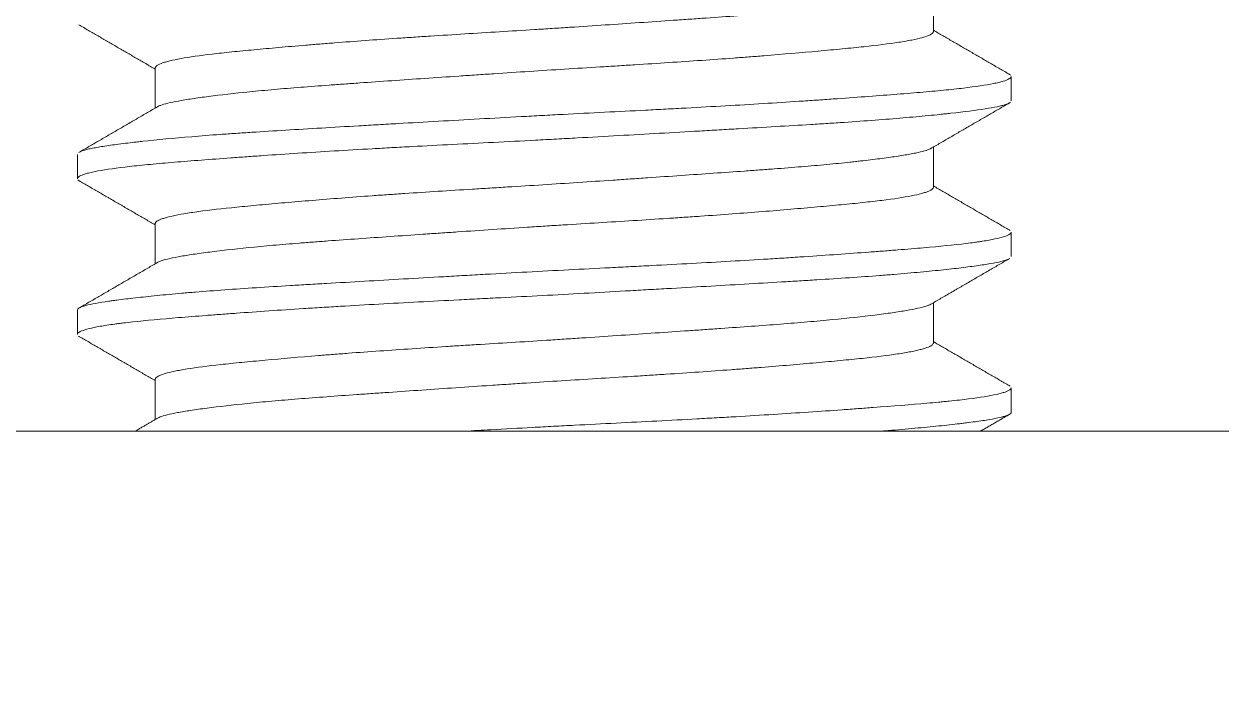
# Model space of a CAD drawing. Header units: millimetres. Extents: x 5401 to 6241, y 1473 to 2067.
# Drawn here: x 5544.1 to 5551.8, y 1693.49 to 1697.85 of the extents above; entities that cross this region are included whole.
import ezdxf

# ---------------------------------------------------------------- set-up
doc = ezdxf.new("R2010")
doc.units = ezdxf.units.MM
doc.layers.add('DIM', color=3, linetype='Continuous')
doc.styles.get("Standard").update_dxf_attribs({"font": 'arial.ttf'})
doc.dimstyles.new('사본 ISO-25', dxfattribs={"dimtxt": 7, "dimasz": 7, "dimexe": 2.1, "dimexo": 2.1, "dimgap": 2, "dimtad": 1, "dimtih": 1, "dimtoh": 1, "dimdec": 1, "dimdsep": 46, "dimtxsty": 'Standard', "dimcen": 0, "dimclrd": 3, "dimclre": 3, "dimclrt": 4, "dimazin": 2, "dimtp": 0.1, "dimtm": 0.1, "dimtfac": 0.714286, "dimtdec": 1, "dimtmove": 0, "dimatfit": 3, "dimfxl": 1, "dimarcsym": 0})

msp = doc.modelspace()

# ---------------------------------------------------------------- linework, layer by layer
at = {"color": 7, "linetype": 'Continuous', "lineweight": 18}
for p, q in [((5549.9475, 1697.8033), (5549.9475, 1698.0614)), ((5544.9475, 1697.5703), (5544.9475, 1697.3119)), ((5550.4475, 1697.3594), (5550.4475, 1697.5144)), ((5544.4475, 1697.014), (5544.4475, 1696.8592)), ((5549.9475, 1696.8029), (5549.9475, 1697.0615)), ((5544.9475, 1696.5706), (5544.9475, 1696.312)), ((5550.4475, 1696.3585), (5550.4475, 1696.5145)), ((5544.4475, 1696.015), (5544.4499, 1696.0214)), ((5544.4475, 1696.0147), (5544.4475, 1695.8593)), ((5549.9475, 1695.8036), (5549.9475, 1696.0616)), ((5544.9475, 1695.5699), (5544.9475, 1695.3118)), ((5550.4475, 1695.3594), (5550.4475, 1695.5141)), ((5538.2475, 1695.2367), (5563.9475, 1695.2367))]:
    msp.add_line(p, q, dxfattribs=at)
for points, knots in [([(5549.9334, 1698.0533), (5549.9301, 1698.0514), (5549.9239, 1698.0483), (5549.9162, 1698.0453), (5549.9099, 1698.043), (5549.9065, 1698.0418), (5549.8958, 1698.0383), (5549.8878, 1698.036), (5549.8438, 1698.0244), (5549.7956, 1698.0151), (5549.7042, 1698.0007), (5549.6706, 1697.9959), (5549.6244, 1697.9897), (5549.6149, 1697.9884), (5549.5957, 1697.9859), (5549.5663, 1697.9822), (5549.5354, 1697.9784), (5549.4291, 1697.9659), (5549.3335, 1697.956), (5549.2008, 1697.9439), (5549.16, 1697.9403), (5549.1177, 1697.9367), (5549.0891, 1697.9343), (5549.0747, 1697.9332), (5549.0019, 1697.9273), (5548.9418, 1697.9226), (5548.7563, 1697.9088), (5548.6256, 1697.8996), (5548.4534, 1697.8876), (5548.4185, 1697.8852), (5548.3654, 1697.8815), (5548.3476, 1697.8803), (5548.312, 1697.8778), (5548.2941, 1697.8766), (5548.2046, 1697.8705), (5548.1323, 1697.8655), (5547.9132, 1697.8506), (5547.7643, 1697.8405), (5547.5747, 1697.8281), (5547.5365, 1697.8256), (5547.4604, 1697.8207), (5547.4224, 1697.8182), (5547.3089, 1697.8111), (5547.2337, 1697.8064), (5547.0093, 1697.7926), (5546.8615, 1697.7835), (5546.679, 1697.7717), (5546.6429, 1697.7694), (5546.5714, 1697.7646), (5546.5361, 1697.7623), (5546.4312, 1697.7551), (5546.2945, 1697.7455), (5546.164, 1697.7356), (5546.0684, 1697.7281), (5546.0369, 1697.7256), (5545.9748, 1697.7206), (5545.944, 1697.7181), (5545.8539, 1697.7105), (5545.7964, 1697.7056), (5545.6862, 1697.6958), (5545.6335, 1697.691), (5545.5331, 1697.6817), (5545.4854, 1697.677), (5545.4176, 1697.6701), (5545.3956, 1697.6677), (5545.3529, 1697.663), (5545.3324, 1697.6607), (5545.2337, 1697.649), (5545.1673, 1697.6397), (5545.0863, 1697.6251), (5545.0624, 1697.6202), (5545.0314, 1697.6127), (5545.0218, 1697.6102), (5545.0045, 1697.6051), (5544.9967, 1697.6026), (5544.9621, 1697.5901), (5544.948, 1697.58), (5544.9475, 1697.5701), (5544.9475, 1697.5698), (5544.9475, 1697.5695)], [0, 0, 0, 0, 0.012189, 0.019658, 0.019658, 0.027127, 0.027127, 0.042065, 0.042065, 0.101816, 0.101816, 0.131692, 0.131692, 0.139161, 0.139161, 0.14663, 0.161568, 0.161568, 0.221319, 0.221319, 0.236257, 0.243726, 0.243726, 0.251195, 0.251195, 0.281071, 0.281071, 0.340822, 0.340822, 0.35576, 0.35576, 0.363229, 0.363229, 0.370698, 0.370698, 0.400574, 0.400574, 0.460325, 0.460325, 0.475263, 0.475263, 0.490201, 0.490201, 0.520077, 0.520077, 0.579828, 0.579828, 0.594766, 0.594766, 0.609704, 0.609704, 0.63958, 0.669455, 0.669455, 0.684393, 0.684393, 0.699331, 0.699331, 0.729207, 0.729207, 0.759083, 0.759083, 0.788958, 0.788958, 0.803896, 0.803896, 0.818834, 0.818834, 0.878585, 0.878585, 0.908461, 0.908461, 0.923399, 0.923399, 0.938337, 0.938337, 0.998088, 0.998088, 1, 1, 1, 1]), ([(5544.9643, 1697.3217), (5544.9691, 1697.3243), (5544.9749, 1697.3268), (5545.0066, 1697.3385), (5545.0449, 1697.3477), (5545.1096, 1697.3596), (5545.1235, 1697.362), (5545.1528, 1697.3668), (5545.1683, 1697.3692), (5545.2168, 1697.3766), (5545.2521, 1697.3815), (5545.3667, 1697.3963), (5545.4547, 1697.4064), (5545.5795, 1697.4189), (5545.6052, 1697.4214), (5545.6577, 1697.4263), (5545.6845, 1697.4288), (5545.7664, 1697.436), (5545.88, 1697.4453), (5546.0022, 1697.4546), (5546.097, 1697.4615), (5546.1291, 1697.4639), (5546.1945, 1697.4686), (5546.2278, 1697.4709), (5546.3963, 1697.4828), (5546.5357, 1697.4924), (5546.7515, 1697.5072), (5546.8246, 1697.5122), (5546.9358, 1697.5197), (5546.9732, 1697.5223), (5547.0297, 1697.5261), (5547.0486, 1697.5274), (5547.0864, 1697.5299), (5547.1053, 1697.5312), (5547.1998, 1697.5375), (5547.2754, 1697.5425), (5547.4266, 1697.5523), (5547.5022, 1697.5571), (5547.6533, 1697.5666), (5547.7477, 1697.5724), (5547.8421, 1697.5782), (5547.8799, 1697.5805), (5547.8987, 1697.5817), (5547.9551, 1697.5852), (5547.9923, 1697.5875), (5548.1772, 1697.5991), (5548.3204, 1697.6085), (5548.5283, 1697.6229), (5548.5964, 1697.6278), (5548.6968, 1697.6353), (5548.7298, 1697.6378), (5548.7946, 1697.6428), (5548.8265, 1697.6453), (5548.983, 1697.6579), (5549.0995, 1697.6679), (5549.2344, 1697.68), (5549.2608, 1697.6824), (5549.3125, 1697.6872), (5549.3379, 1697.6896), (5549.4116, 1697.6967), (5549.4577, 1697.7013), (5549.5872, 1697.7152), (5549.6619, 1697.7245), (5549.7405, 1697.7365), (5549.7555, 1697.739), (5549.7839, 1697.7439), (5549.7972, 1697.7463), (5549.8346, 1697.7537), (5549.8561, 1697.7587), (5549.9106, 1697.7737), (5549.9336, 1697.7838), (5549.9452, 1697.7963), (5549.9466, 1697.7988), (5549.9473, 1697.8018), (5549.9474, 1697.8023), (5549.9474, 1697.8029)], [0, 0, 0, 0, 0.01641, 0.01641, 0.076738, 0.076738, 0.09182, 0.09182, 0.106902, 0.106902, 0.137066, 0.137066, 0.197394, 0.197394, 0.212476, 0.212476, 0.227558, 0.227558, 0.257723, 0.287887, 0.287887, 0.302969, 0.302969, 0.318051, 0.318051, 0.378379, 0.378379, 0.408543, 0.408543, 0.423625, 0.423625, 0.431166, 0.431166, 0.438707, 0.438707, 0.468871, 0.468871, 0.499036, 0.499036, 0.5292, 0.536741, 0.536741, 0.544282, 0.544282, 0.559364, 0.559364, 0.619692, 0.619692, 0.649856, 0.649856, 0.664938, 0.664938, 0.68002, 0.68002, 0.740349, 0.740349, 0.755431, 0.755431, 0.770513, 0.770513, 0.800677, 0.800677, 0.861005, 0.861005, 0.876087, 0.876087, 0.891169, 0.891169, 0.921333, 0.921333, 0.981662, 0.981662, 0.996744, 0.996744, 1, 1, 1, 1]), ([(5544.4636, 1697.0311), (5544.4712, 1697.0348), (5544.4815, 1697.0385), (5544.5025, 1697.0445), (5544.5115, 1697.0468), (5544.5313, 1697.0513), (5544.5422, 1697.0536), (5544.5776, 1697.0604), (5544.6324, 1697.0695), (5544.7021, 1697.0789), (5544.76, 1697.0861), (5544.7904, 1697.0898), (5544.8229, 1697.0935), (5544.8451, 1697.0959), (5544.8564, 1697.0972), (5544.96, 1697.1083), (5545.0647, 1697.1183), (5545.2401, 1697.133), (5545.3016, 1697.1378), (5545.3986, 1697.1449), (5545.4317, 1697.1472), (5545.4826, 1697.1507), (5545.4997, 1697.1519), (5545.5342, 1697.1542), (5545.5516, 1697.1553), (5545.7095, 1697.1656), (5545.8581, 1697.1746), (5546.0934, 1697.1884), (5546.1739, 1697.193), (5546.2772, 1697.199), (5546.2979, 1697.2002), (5546.3398, 1697.2026), (5546.3608, 1697.2038), (5546.4241, 1697.2074), (5546.4665, 1697.2099), (5546.6795, 1697.2221), (5546.8532, 1697.232), (5547.1187, 1697.247), (5547.208, 1697.252), (5547.3206, 1697.2581), (5547.3433, 1697.2594), (5547.3884, 1697.2618), (5547.456, 1697.2654), (5547.5233, 1697.269), (5547.7469, 1697.2806), (5547.9238, 1697.2895), (5548.1422, 1697.3007), (5548.2075, 1697.3041), (5548.2726, 1697.3076), (5548.3159, 1697.3099), (5548.3375, 1697.311), (5548.4451, 1697.3168), (5548.5293, 1697.3215), (5548.7764, 1697.3356), (5548.934, 1697.3453), (5549.1218, 1697.3577), (5549.1589, 1697.3602), (5549.2139, 1697.364), (5549.2322, 1697.3652), (5549.2683, 1697.3677), (5549.3576, 1697.374), (5549.4423, 1697.3801), (5549.637, 1697.3946), (5549.7554, 1697.4036), (5549.8888, 1697.415), (5549.9148, 1697.4173), (5549.9651, 1697.4219), (5549.9893, 1697.4242), (5550.0591, 1697.431), (5550.102, 1697.4356), (5550.2198, 1697.4496), (5550.2839, 1697.4592), (5550.3455, 1697.4716), (5550.3569, 1697.4741), (5550.3776, 1697.4791), (5550.3869, 1697.4816), (5550.4119, 1697.4891), (5550.4372, 1697.4991), (5550.4466, 1697.5089), (5550.4474, 1697.5138), (5550.4474, 1697.514), (5550.4474, 1697.5142)], [0, 0, 0, 0, 0.024102, 0.024102, 0.038871, 0.038871, 0.053639, 0.053639, 0.083176, 0.112713, 0.112713, 0.127482, 0.134866, 0.134866, 0.14225, 0.14225, 0.201324, 0.201324, 0.230861, 0.230861, 0.245629, 0.245629, 0.253013, 0.253013, 0.260398, 0.260398, 0.319471, 0.319471, 0.349008, 0.349008, 0.356392, 0.356392, 0.363777, 0.363777, 0.378545, 0.378545, 0.437619, 0.437619, 0.467156, 0.467156, 0.47454, 0.47454, 0.481924, 0.496693, 0.496693, 0.555767, 0.555767, 0.570535, 0.577919, 0.577919, 0.585303, 0.585303, 0.61484, 0.61484, 0.673914, 0.673914, 0.688683, 0.688683, 0.696067, 0.696067, 0.703451, 0.732988, 0.732988, 0.792062, 0.792062, 0.80683, 0.80683, 0.821599, 0.821599, 0.851136, 0.851136, 0.910209, 0.910209, 0.924978, 0.924978, 0.939746, 0.939746, 0.969283, 0.99882, 0.99882, 1, 1, 1, 1]), ([(5550.4355, 1697.3446), (5550.4295, 1697.3412), (5550.4213, 1697.3378), (5550.4037, 1697.3321), (5550.3957, 1697.3299), (5550.3822, 1697.3265), (5550.3774, 1697.3253), (5550.3674, 1697.323), (5550.3411, 1697.3174), (5550.3089, 1697.3117), (5550.2206, 1697.2978), (5550.1471, 1697.2883), (5550.0474, 1697.2773), (5550.0361, 1697.276), (5550.0129, 1697.2736), (5550.0012, 1697.2723), (5549.9652, 1697.2686), (5549.9405, 1697.2661), (5549.864, 1697.2586), (5549.7559, 1697.2487), (5549.6359, 1697.239), (5549.5098, 1697.2295), (5549.4437, 1697.2248), (5549.3572, 1697.2191), (5549.3397, 1697.2179), (5549.3045, 1697.2156), (5549.2513, 1697.2122), (5549.1969, 1697.2088), (5549.0867, 1697.202), (5548.9358, 1697.193), (5548.777, 1697.1837), (5548.6549, 1697.1767), (5548.5932, 1697.1731), (5548.5303, 1697.1695), (5548.4881, 1697.1671), (5548.4668, 1697.1658), (5548.2753, 1697.1548), (5548.1022, 1697.1449), (5547.8382, 1697.13), (5547.7495, 1697.125), (5547.6154, 1697.1176), (5547.5705, 1697.1151), (5547.5029, 1697.1115), (5547.4802, 1697.1103), (5547.4351, 1697.1079), (5547.4126, 1697.1067), (5547.2101, 1697.096), (5547.0327, 1697.0871), (5546.7703, 1697.0737), (5546.6835, 1697.0692), (5546.5757, 1697.0634), (5546.5542, 1697.0623), (5546.5113, 1697.06), (5546.4898, 1697.0588), (5546.4258, 1697.0553), (5546.3836, 1697.053), (5546.175, 1697.0412), (5546.0158, 1697.0316), (5545.7883, 1697.0168), (5545.7143, 1697.0119), (5545.6064, 1697.0044), (5545.5708, 1697.0018), (5545.5014, 1696.9969), (5545.4675, 1696.9944), (5545.3679, 1696.9871), (5545.3045, 1696.9823), (5545.1835, 1696.9731), (5545.126, 1696.9685), (5545.0168, 1696.9594), (5544.9651, 1696.9549), (5544.8681, 1696.9457), (5544.8233, 1696.9411), (5544.7002, 1696.9272), (5544.6328, 1696.9178), (5544.5669, 1696.9055), (5544.5547, 1696.903), (5544.5321, 1696.898), (5544.5217, 1696.8955), (5544.4938, 1696.888), (5544.4647, 1696.878), (5544.4514, 1696.8681), (5544.4478, 1696.8616), (5544.4474, 1696.8598), (5544.4475, 1696.8581)], [0, 0, 0, 0, 0.022045, 0.022045, 0.036703, 0.036703, 0.044031, 0.044031, 0.05136, 0.080675, 0.080675, 0.139306, 0.139306, 0.146635, 0.146635, 0.153963, 0.153963, 0.168621, 0.168621, 0.197936, 0.227251, 0.227251, 0.256567, 0.256567, 0.263896, 0.263896, 0.271224, 0.285882, 0.285882, 0.315197, 0.344512, 0.344512, 0.35917, 0.366499, 0.366499, 0.373828, 0.373828, 0.432458, 0.432458, 0.461773, 0.461773, 0.476431, 0.476431, 0.48376, 0.48376, 0.491088, 0.491088, 0.549719, 0.549719, 0.579034, 0.579034, 0.586363, 0.586363, 0.593692, 0.593692, 0.608349, 0.608349, 0.66698, 0.66698, 0.696295, 0.696295, 0.710953, 0.710953, 0.72561, 0.72561, 0.754925, 0.754925, 0.784241, 0.784241, 0.813556, 0.813556, 0.842871, 0.842871, 0.901502, 0.901502, 0.916159, 0.916159, 0.930817, 0.930817, 0.960132, 0.989447, 0.989447, 1, 1, 1, 1]), ([(5549.9344, 1697.0538), (5549.9326, 1697.0528), (5549.9307, 1697.0518), (5549.9102, 1697.0415), (5549.8784, 1697.0324), (5549.8214, 1697.0207), (5549.8091, 1697.0183), (5549.7831, 1697.0135), (5549.7693, 1697.0112), (5549.7256, 1697.004), (5549.6613, 1696.9943), (5549.585, 1696.9845), (5549.5233, 1696.977), (5549.4913, 1696.9732), (5549.4576, 1696.9695), (5549.4347, 1696.9669), (5549.423, 1696.9657), (5549.3641, 1696.9594), (5549.3145, 1696.9544), (5549.2107, 1696.9447), (5549.1565, 1696.9399), (5549.0435, 1696.9306), (5548.9847, 1696.9259), (5548.893, 1696.919), (5548.8619, 1696.9167), (5548.8143, 1696.9132), (5548.7982, 1696.912), (5548.766, 1696.9096), (5548.7498, 1696.9085), (5548.6032, 1696.8979), (5548.4674, 1696.8885), (5548.2558, 1696.874), (5548.166, 1696.8678), (5548.074, 1696.8616), (5548.037, 1696.859), (5548.0184, 1696.8578), (5547.9627, 1696.854), (5547.9255, 1696.8515), (5547.7392, 1696.8389), (5547.5892, 1696.8289), (5547.3628, 1696.8144), (5547.2871, 1696.8097), (5547.1732, 1696.8027), (5547.1353, 1696.8004), (5547.0601, 1696.7957), (5547.0228, 1696.7934), (5546.8371, 1696.7819), (5546.6923, 1696.7728), (5546.5158, 1696.7609), (5546.4807, 1696.7585), (5546.411, 1696.7537), (5546.3764, 1696.7512), (5546.2739, 1696.7439), (5546.2077, 1696.7389), (5546.0147, 1696.7241), (5545.8938, 1696.7141), (5545.7525, 1696.7017), (5545.7247, 1696.6992), (5545.6702, 1696.6943), (5545.6437, 1696.6919), (5545.5661, 1696.6848), (5545.5172, 1696.6801), (5545.3788, 1696.6663), (5545.2975, 1696.6571), (5545.21, 1696.6453), (5545.1932, 1696.6429), (5545.1614, 1696.6381), (5545.1463, 1696.6356), (5545.1035, 1696.6284), (5545.053, 1696.6186), (5545.0156, 1696.6087), (5544.9925, 1696.6012), (5544.9856, 1696.5987), (5544.9735, 1696.5936), (5544.9683, 1696.5911), (5544.9552, 1696.5835), (5544.95, 1696.5785), (5544.9476, 1696.5721), (5544.9474, 1696.5706), (5544.9475, 1696.5691)], [0, 0, 0, 0, 0.006679, 0.006679, 0.066317, 0.066317, 0.081226, 0.081226, 0.096136, 0.096136, 0.125954, 0.155773, 0.155773, 0.170682, 0.178137, 0.178137, 0.185592, 0.185592, 0.21541, 0.21541, 0.245229, 0.245229, 0.275048, 0.275048, 0.289957, 0.289957, 0.297412, 0.297412, 0.304866, 0.304866, 0.364504, 0.364504, 0.394323, 0.401777, 0.401777, 0.409232, 0.409232, 0.424141, 0.424141, 0.483779, 0.483779, 0.513597, 0.513597, 0.528507, 0.528507, 0.543416, 0.543416, 0.603053, 0.603053, 0.617963, 0.617963, 0.632872, 0.632872, 0.662691, 0.662691, 0.722328, 0.722328, 0.737238, 0.737238, 0.752147, 0.752147, 0.781966, 0.781966, 0.841603, 0.841603, 0.856512, 0.856512, 0.871422, 0.871422, 0.90124, 0.931059, 0.931059, 0.945968, 0.945968, 0.960878, 0.960878, 0.990696, 0.990696, 1, 1, 1, 1]), ([(5544.9587, 1696.3185), (5544.9711, 1696.3265), (5544.9936, 1696.3344), (5545.0458, 1696.3472), (5545.0683, 1696.3519), (5545.1194, 1696.3614), (5545.1768, 1696.3709), (5545.2467, 1696.3807), (5545.3038, 1696.3882), (5545.3237, 1696.3907), (5545.365, 1696.3957), (5545.3865, 1696.3982), (5545.4969, 1696.4109), (5545.5954, 1696.4209), (5545.758, 1696.4352), (5545.8147, 1696.4399), (5545.9035, 1696.447), (5545.9338, 1696.4493), (5545.9955, 1696.454), (5546.0267, 1696.4564), (5546.1849, 1696.468), (5546.3178, 1696.4773), (5546.5263, 1696.4918), (5546.5974, 1696.4966), (5546.6883, 1696.5029), (5546.7066, 1696.5041), (5546.7432, 1696.5066), (5546.7983, 1696.5104), (5546.8536, 1696.5142), (5547.0385, 1696.5267), (5547.1882, 1696.5368), (5547.3778, 1696.5492), (5547.4348, 1696.5529), (5547.4921, 1696.5565), (5547.5303, 1696.5589), (5547.5495, 1696.5601), (5547.645, 1696.5661), (5547.7207, 1696.5707), (5547.9457, 1696.5846), (5548.093, 1696.5937), (5548.2735, 1696.6055), (5548.3094, 1696.6079), (5548.3809, 1696.6127), (5548.4163, 1696.6151), (5548.521, 1696.6224), (5548.589, 1696.6273), (5548.7876, 1696.6421), (5548.913, 1696.6521), (5549.0607, 1696.6647), (5549.0898, 1696.6672), (5549.1466, 1696.6722), (5549.1744, 1696.6746), (5549.2556, 1696.6819), (5549.307, 1696.6866), (5549.4047, 1696.696), (5549.4509, 1696.7006), (5549.5379, 1696.7099), (5549.5788, 1696.7146), (5549.6931, 1696.7288), (5549.756, 1696.7383), (5549.8311, 1696.753), (5549.853, 1696.758), (5549.8809, 1696.7655), (5549.8893, 1696.768), (5549.9046, 1696.7731), (5549.9114, 1696.7756), (5549.9372, 1696.7867), (5549.9472, 1696.7951), (5549.9475, 1696.8032)], [0, 0, 0, 0, 0.051723, 0.051723, 0.081656, 0.081656, 0.111589, 0.141522, 0.141522, 0.156488, 0.156488, 0.171455, 0.171455, 0.231321, 0.231321, 0.261254, 0.261254, 0.27622, 0.27622, 0.291186, 0.291186, 0.351052, 0.351052, 0.380985, 0.380985, 0.388468, 0.388468, 0.395952, 0.410918, 0.410918, 0.470784, 0.470784, 0.48575, 0.493234, 0.493234, 0.500717, 0.500717, 0.53065, 0.53065, 0.590516, 0.590516, 0.605482, 0.605482, 0.620449, 0.620449, 0.650382, 0.650382, 0.710247, 0.710247, 0.725214, 0.725214, 0.74018, 0.74018, 0.770113, 0.770113, 0.800046, 0.800046, 0.829979, 0.829979, 0.889845, 0.889845, 0.919778, 0.919778, 0.934744, 0.934744, 0.949711, 0.949711, 1, 1, 1, 1]), ([(5544.456, 1696.0267), (5544.4579, 1696.028), (5544.4601, 1696.0293), (5544.4716, 1696.0351), (5544.4845, 1696.0396), (5544.535, 1696.0531), (5544.5841, 1696.0621), (5544.6573, 1696.0727), (5544.6657, 1696.0739), (5544.6829, 1696.0763), (5544.7094, 1696.0798), (5544.7379, 1696.0834), (5544.7973, 1696.0907), (5544.8835, 1696.1004), (5544.9831, 1696.1103), (5545.063, 1696.1177), (5545.1042, 1696.1215), (5545.1474, 1696.1252), (5545.1766, 1696.1277), (5545.1914, 1696.1289), (5545.2665, 1696.1351), (5545.3292, 1696.1399), (5545.4595, 1696.1492), (5545.595, 1696.1583), (5545.7404, 1696.1674), (5545.8532, 1696.1742), (5545.8915, 1696.1765), (5545.9692, 1696.1811), (5546.0088, 1696.1834), (5546.2081, 1696.195), (5546.3729, 1696.2045), (5546.6281, 1696.2191), (5546.7145, 1696.2241), (5546.8461, 1696.2316), (5546.8903, 1696.2341), (5546.9794, 1696.2392), (5547.0239, 1696.2417), (5547.1576, 1696.2492), (5547.2467, 1696.2541), (5547.425, 1696.2638), (5547.5141, 1696.2685), (5547.6925, 1696.2778), (5547.7817, 1696.2823), (5547.9156, 1696.2891), (5547.9603, 1696.2914), (5548.0488, 1696.2959), (5548.0928, 1696.2982), (5548.3109, 1696.3095), (5548.4801, 1696.3186), (5548.7261, 1696.3328), (5548.8068, 1696.3376), (5548.9258, 1696.345), (5548.9649, 1696.3475), (5549.0417, 1696.3524), (5549.0795, 1696.3549), (5549.2653, 1696.3673), (5549.404, 1696.3772), (5549.565, 1696.3893), (5549.5966, 1696.3916), (5549.6585, 1696.3964), (5549.6888, 1696.3987), (5549.7772, 1696.4056), (5549.8327, 1696.4102), (5549.989, 1696.4238), (5550.0797, 1696.4328), (5550.1761, 1696.4445), (5550.1945, 1696.4469), (5550.2208, 1696.4505), (5550.2294, 1696.4517), (5550.2459, 1696.4541), (5550.2861, 1696.4601), (5550.3201, 1696.4663), (5550.39, 1696.481), (5550.4212, 1696.4911), (5550.4385, 1696.5023), (5550.4401, 1696.5035), (5550.443, 1696.506), (5550.4441, 1696.5072), (5550.4465, 1696.5104), (5550.4473, 1696.5123), (5550.4474, 1696.5142)], [0, 0, 0, 0, 0.008193, 0.008193, 0.037453, 0.037453, 0.095973, 0.095973, 0.103289, 0.103289, 0.110604, 0.125234, 0.125234, 0.154494, 0.183754, 0.183754, 0.198384, 0.2057, 0.2057, 0.213015, 0.213015, 0.242275, 0.242275, 0.271535, 0.300796, 0.300796, 0.315426, 0.315426, 0.330056, 0.330056, 0.388576, 0.388576, 0.417837, 0.417837, 0.432467, 0.432467, 0.447097, 0.447097, 0.476357, 0.476357, 0.505618, 0.505618, 0.534878, 0.534878, 0.549508, 0.549508, 0.564138, 0.564138, 0.622659, 0.622659, 0.651919, 0.651919, 0.666549, 0.666549, 0.681179, 0.681179, 0.7397, 0.7397, 0.75433, 0.75433, 0.76896, 0.76896, 0.798221, 0.798221, 0.856741, 0.856741, 0.871371, 0.871371, 0.878686, 0.878686, 0.886002, 0.915262, 0.915262, 0.973782, 0.973782, 0.981098, 0.981098, 0.988413, 0.988413, 1, 1, 1, 1]), ([(5550.4309, 1696.3422), (5550.427, 1696.3403), (5550.4224, 1696.3384), (5550.3918, 1696.3276), (5550.351, 1696.3187), (5550.2799, 1696.3071), (5550.2646, 1696.3047), (5550.2324, 1696.3), (5550.2153, 1696.2977), (5550.1616, 1696.2905), (5550.083, 1696.2809), (5549.9443, 1696.2662), (5549.838, 1696.2562), (5549.7528, 1696.2487), (5549.7237, 1696.2463), (5549.6641, 1696.2413), (5549.6337, 1696.2389), (5549.5404, 1696.2317), (5549.4756, 1696.2271), (5549.3406, 1696.2179), (5549.2705, 1696.2134), (5549.1614, 1696.2066), (5549.1244, 1696.2043), (5549.049, 1696.1998), (5549.0105, 1696.1974), (5548.8164, 1696.1859), (5548.655, 1696.1767), (5548.4041, 1696.1622), (5548.319, 1696.1574), (5548.1891, 1696.1499), (5548.1455, 1696.1474), (5548.0794, 1696.1436), (5548.0572, 1696.1424), (5548.013, 1696.1399), (5547.9909, 1696.1386), (5547.7918, 1696.1273), (5547.6141, 1696.1174), (5547.3464, 1696.1031), (5547.257, 1696.0985), (5547.145, 1696.0928), (5547.1226, 1696.0917), (5547.0777, 1696.0894), (5547.0553, 1696.0882), (5546.9883, 1696.0848), (5546.9439, 1696.0826), (5546.7235, 1696.0713), (5546.5518, 1696.0623), (5546.3011, 1696.0484), (5546.2187, 1696.0436), (5546.1173, 1696.0376), (5546.097, 1696.0363), (5546.0569, 1696.0339), (5545.9971, 1696.0302), (5545.9388, 1696.0266), (5545.7471, 1696.0143), (5545.6032, 1696.0043), (5545.4351, 1695.992), (5545.3855, 1695.9884), (5545.3373, 1695.9848), (5545.3055, 1695.9824), (5545.2897, 1695.9812), (5545.212, 1695.9753), (5545.1531, 1695.9707), (5544.9865, 1695.9571), (5544.8885, 1695.9481), (5544.7825, 1695.9366), (5544.7622, 1695.9342), (5544.7329, 1695.9307), (5544.7234, 1695.9295), (5544.7048, 1695.9271), (5544.6595, 1695.9212), (5544.6204, 1695.9152), (5544.5381, 1695.9006), (5544.4984, 1695.8906), (5544.4714, 1695.8793), (5544.4686, 1695.8781), (5544.4636, 1695.8755), (5544.4614, 1695.8743), (5544.4553, 1695.8705), (5544.4524, 1695.8681), (5544.4484, 1695.8632), (5544.4474, 1695.8607), (5544.4475, 1695.8583)], [0, 0, 0, 0, 0.012264, 0.012264, 0.071226, 0.071226, 0.085967, 0.085967, 0.100707, 0.100707, 0.130188, 0.15967, 0.189151, 0.189151, 0.203891, 0.203891, 0.218632, 0.218632, 0.248113, 0.248113, 0.277594, 0.277594, 0.292335, 0.292335, 0.307075, 0.307075, 0.366037, 0.366037, 0.395518, 0.395518, 0.410259, 0.410259, 0.417629, 0.417629, 0.425, 0.425, 0.483962, 0.483962, 0.513443, 0.513443, 0.520813, 0.520813, 0.528183, 0.528183, 0.542924, 0.542924, 0.601886, 0.601886, 0.631367, 0.631367, 0.638738, 0.638738, 0.646108, 0.660848, 0.660848, 0.719811, 0.719811, 0.734551, 0.741922, 0.741922, 0.749292, 0.749292, 0.778773, 0.778773, 0.837735, 0.837735, 0.852476, 0.852476, 0.859846, 0.859846, 0.867216, 0.896697, 0.896697, 0.95566, 0.95566, 0.96303, 0.96303, 0.9704, 0.9704, 0.985141, 0.985141, 1, 1, 1, 1]), ([(5549.9291, 1696.0509), (5549.9265, 1696.0496), (5549.9236, 1696.0483), (5549.9148, 1696.0447), (5549.9084, 1696.0424), (5549.8721, 1696.0308), (5549.83, 1696.0217), (5549.7611, 1696.0098), (5549.7465, 1696.0074), (5549.7156, 1696.0025), (5549.6993, 1696.0001), (5549.648, 1695.9927), (5549.6109, 1695.9878), (5549.4915, 1695.9729), (5549.4008, 1695.9629), (5549.2737, 1695.9506), (5549.2475, 1695.9481), (5549.1938, 1695.9433), (5549.1663, 1695.9408), (5549.0823, 1695.9337), (5549.0243, 1695.929), (5548.8446, 1695.9152), (5548.7171, 1695.906), (5548.5648, 1695.8954), (5548.5478, 1695.8942), (5548.5134, 1695.8918), (5548.4961, 1695.8906), (5548.444, 1695.8869), (5548.4091, 1695.8845), (5548.3035, 1695.8773), (5548.2322, 1695.8724), (5548.0158, 1695.8576), (5547.8679, 1695.8475), (5547.6974, 1695.8362), (5547.6784, 1695.8349), (5547.6404, 1695.8324), (5547.5835, 1695.8286), (5547.5268, 1695.8249), (5547.4135, 1695.8176), (5547.3381, 1695.8129), (5547.188, 1695.8036), (5547.1131, 1695.799), (5547.0013, 1695.7921), (5546.9454, 1695.7886), (5546.8897, 1695.7852), (5546.8526, 1695.7828), (5546.8341, 1695.7817), (5546.6682, 1695.7712), (5546.5264, 1695.7618), (5546.3217, 1695.7473), (5546.2548, 1695.7424), (5546.1566, 1695.735), (5546.1242, 1695.7325), (5546.0601, 1695.7275), (5546.0285, 1695.725), (5545.874, 1695.7124), (5545.7597, 1695.7025), (5545.6021, 1695.6881), (5545.5519, 1695.6835), (5545.4801, 1695.6764), (5545.4568, 1695.6741), (5545.4116, 1695.6694), (5545.3898, 1695.6671), (5545.2847, 1695.6555), (5545.2127, 1695.6462), (5545.1228, 1695.6319), (5545.0959, 1695.627), (5545.0483, 1695.617), (5545.028, 1695.612), (5544.9772, 1695.597), (5544.9569, 1695.587), (5544.9483, 1695.5747), (5544.9475, 1695.5722), (5544.9475, 1695.5695), (5544.9475, 1695.5692), (5544.9475, 1695.5689)], [0, 0, 0, 0, 0.008517, 0.008517, 0.023513, 0.023513, 0.083493, 0.083493, 0.098489, 0.098489, 0.113484, 0.113484, 0.143474, 0.143474, 0.203455, 0.203455, 0.21845, 0.21845, 0.233446, 0.233446, 0.263436, 0.263436, 0.323417, 0.323417, 0.330914, 0.330914, 0.338412, 0.338412, 0.353407, 0.353407, 0.383398, 0.383398, 0.443379, 0.443379, 0.450876, 0.450876, 0.458374, 0.473369, 0.473369, 0.503359, 0.503359, 0.53335, 0.53335, 0.548345, 0.555843, 0.555843, 0.56334, 0.56334, 0.623321, 0.623321, 0.653312, 0.653312, 0.668307, 0.668307, 0.683302, 0.683302, 0.743283, 0.743283, 0.773273, 0.773273, 0.788268, 0.788268, 0.803264, 0.803264, 0.863245, 0.863245, 0.893235, 0.893235, 0.923225, 0.923225, 0.983206, 0.983206, 0.998201, 0.998201, 1, 1, 1, 1]), ([(5544.9657, 1695.3225), (5544.9694, 1695.3244), (5544.9737, 1695.3262), (5545.0024, 1695.3374), (5545.0397, 1695.3465), (5545.1153, 1695.3607), (5545.1437, 1695.3655), (5545.1916, 1695.3728), (5545.2084, 1695.3753), (5545.2434, 1695.3802), (5545.2616, 1695.3827), (5545.3563, 1695.3951), (5545.4433, 1695.4051), (5545.5659, 1695.4176), (5545.5912, 1695.42), (5545.6431, 1695.425), (5545.6698, 1695.4274), (5545.7518, 1695.4347), (5545.8085, 1695.4394), (5545.9847, 1695.4535), (5546.11, 1695.4626), (5546.2766, 1695.4744), (5546.3104, 1695.4768), (5546.3619, 1695.4804), (5546.3792, 1695.4816), (5546.4139, 1695.484), (5546.4314, 1695.4852), (5546.5188, 1695.4912), (5546.5897, 1695.4961), (5546.8051, 1695.5109), (5546.9524, 1695.5209), (5547.1223, 1695.5323), (5547.1413, 1695.5336), (5547.1793, 1695.5361), (5547.1984, 1695.5374), (5547.2555, 1695.5412), (5547.2935, 1695.5437), (5547.4074, 1695.5511), (5547.4832, 1695.556), (5547.7097, 1695.5701), (5547.8599, 1695.5792), (5548.0278, 1695.5898), (5548.0464, 1695.5909), (5548.0835, 1695.5933), (5548.1388, 1695.5968), (5548.1934, 1695.6003), (5548.3014, 1695.6074), (5548.4428, 1695.6168), (5548.5788, 1695.6266), (5548.6788, 1695.634), (5548.7117, 1695.6365), (5548.777, 1695.6415), (5548.8094, 1695.644), (5548.9679, 1695.6566), (5549.0853, 1695.6666), (5549.2477, 1695.6812), (5549.2995, 1695.6859), (5549.3736, 1695.693), (5549.3978, 1695.6954), (5549.4448, 1695.7001), (5549.4676, 1695.7024), (5549.5774, 1695.7141), (5549.653, 1695.7233), (5549.7483, 1695.7377), (5549.7771, 1695.7425), (5549.8155, 1695.7499), (5549.8276, 1695.7524), (5549.8498, 1695.7574), (5549.8601, 1695.7599), (5549.9071, 1695.7724), (5549.9311, 1695.7825), (5549.9442, 1695.795), (5549.9468, 1695.7987), (5549.9475, 1695.8024), (5549.9475, 1695.8036), (5549.9475, 1695.8036), (5549.9475, 1695.8036)], [0, 0, 0, 0, 0.012066, 0.012066, 0.072394, 0.072394, 0.102558, 0.102558, 0.11764, 0.11764, 0.132722, 0.132722, 0.193051, 0.193051, 0.208133, 0.208133, 0.223215, 0.223215, 0.253379, 0.253379, 0.313707, 0.313707, 0.328789, 0.328789, 0.33633, 0.33633, 0.343871, 0.343871, 0.374035, 0.374035, 0.434364, 0.434364, 0.441905, 0.441905, 0.449446, 0.449446, 0.464528, 0.464528, 0.494692, 0.494692, 0.55502, 0.55502, 0.562561, 0.562561, 0.570102, 0.585184, 0.585184, 0.615348, 0.645512, 0.645512, 0.660594, 0.660594, 0.675676, 0.675676, 0.736005, 0.736005, 0.766169, 0.766169, 0.781251, 0.781251, 0.796333, 0.796333, 0.856661, 0.856661, 0.886825, 0.886825, 0.901907, 0.901907, 0.916989, 0.916989, 0.977318, 0.977318, 0.9924, 0.999941, 0.999941, 1, 1, 1, 1]), ([(5546.9369, 1695.2367), (5546.9924, 1695.2399), (5547.0481, 1695.243), (5547.1926, 1695.2511), (5547.2818, 1695.2561), (5547.4164, 1695.2633), (5547.4614, 1695.2657), (5547.5291, 1695.2693), (5547.5517, 1695.2705), (5547.5968, 1695.2728), (5547.6193, 1695.274), (5547.8213, 1695.2844), (5547.9976, 1695.2932), (5548.2575, 1695.3068), (5548.3434, 1695.3113), (5548.4497, 1695.3171), (5548.4709, 1695.3183), (5548.5132, 1695.3206), (5548.5343, 1695.3218), (5548.5972, 1695.3254), (5548.6387, 1695.3277), (5548.8432, 1695.3397), (5548.9986, 1695.3494), (5549.2195, 1695.3643), (5549.2911, 1695.3693), (5549.378, 1695.3755), (5549.3953, 1695.3767), (5549.4294, 1695.3792), (5549.48, 1695.3829), (5549.5288, 1695.3865), (5549.6877, 1695.3985), (5549.8026, 1695.4074), (5549.9309, 1695.4188), (5549.9682, 1695.4222), (5550.0038, 1695.4256), (5550.0271, 1695.4279), (5550.0386, 1695.4291), (5550.0948, 1695.4348), (5550.1359, 1695.4395), (5550.2479, 1695.4536), (5550.3077, 1695.4632), (5550.3637, 1695.4756), (5550.3739, 1695.4781), (5550.3925, 1695.4832), (5550.4008, 1695.4857), (5550.4226, 1695.4932), (5550.4331, 1695.4982), (5550.4448, 1695.5072), (5550.4475, 1695.5111), (5550.4475, 1695.515)], [0.4266677, 0.4266677, 0.4266677, 0.4266677, 0.4452818, 0.4452818, 0.4747629, 0.4747629, 0.4895035, 0.4895035, 0.4968737, 0.4968737, 0.504244, 0.504244, 0.5632062, 0.5632062, 0.5926873, 0.5926873, 0.6000576, 0.6000576, 0.6074278, 0.6074278, 0.6221684, 0.6221684, 0.6811306, 0.6811306, 0.7106117, 0.7106117, 0.7179819, 0.7179819, 0.7253522, 0.7400928, 0.7400928, 0.799055, 0.799055, 0.8137955, 0.8211658, 0.8211658, 0.8285361, 0.8285361, 0.8580171, 0.8580171, 0.9169793, 0.9169793, 0.9317199, 0.9317199, 0.9464604, 0.9464604, 0.9759415, 0.9759415, 1, 1, 1, 1]), ([(5550.4474, 1695.3576), (5550.4473, 1695.3559), (5550.4466, 1695.3543), (5550.442, 1695.3479), (5550.4347, 1695.3434), (5550.4203, 1695.3377), (5550.4172, 1695.3365), (5550.4105, 1695.3343), (5550.3996, 1695.3309), (5550.3866, 1695.3275), (5550.3576, 1695.3207), (5550.3114, 1695.3117), (5550.25, 1695.3024), (5550.1983, 1695.2954), (5550.171, 1695.2918), (5550.1415, 1695.2882), (5550.1214, 1695.2857), (5550.111, 1695.2845), (5550.0583, 1695.2784), (5549.9674, 1695.2685), (5549.812, 1695.2537), (5549.6957, 1695.2438), (5549.6249, 1695.2382), (5549.6153, 1695.2375), (5549.6056, 1695.2367)], [0, 0, 0, 0, 0.0099724, 0.0099724, 0.0376763, 0.0376763, 0.0446022, 0.0446022, 0.0515282, 0.0653802, 0.0653802, 0.0930841, 0.120788, 0.120788, 0.1346399, 0.1415659, 0.1415659, 0.1484919, 0.1484919, 0.1761958, 0.2038997, 0.2316036, 0.2316036, 0.2359008, 0.2359008, 0.2359008, 0.2359008])]:
    msp.add_open_spline(points, degree=3, knots=knots, dxfattribs=at)
for points in [[(5544.457, 1697.8463), (5544.7024, 1697.7041), (5544.9475, 1697.5617)], [(5550.4449, 1697.5234), (5550.1961, 1697.6676), (5549.9475, 1697.812)], [(5544.971, 1697.3255), (5544.714, 1697.1762), (5544.4566, 1697.027)], [(5549.9295, 1697.051), (5550.1866, 1697.2003), (5550.4438, 1697.3494)], [(5544.4497, 1696.8503), (5544.6986, 1696.706), (5544.9475, 1696.5615)], [(5550.4417, 1696.5253), (5550.1946, 1696.6685), (5549.9475, 1696.812)], [(5544.9639, 1696.3215), (5544.7065, 1696.1721), (5544.4491, 1696.0228)], [(5549.9241, 1696.0481), (5550.1815, 1696.1975), (5550.439, 1696.3468)], [(5544.4538, 1695.8479), (5544.7007, 1695.7048), (5544.9475, 1695.5615)], [(5550.442, 1695.5251), (5550.1946, 1695.6685), (5549.9475, 1695.812)], [(5544.9714, 1695.3257), (5544.8948, 1695.2812), (5544.8182, 1695.2367)], [(5550.2494, 1695.2367), (5550.3476, 1695.2937), (5550.4458, 1695.3507)]]:
    msp.add_open_spline(points, degree=2, dxfattribs=at)

# ---------------------------------------------------------------- leaders
at = {"layer": 'DIM'}
msp.add_leader([(5540.8168, 1732.759), (5540.8168, 1616.8027), (5566.6131, 1616.8027)], dimstyle='사본 ISO-25', override={"dimasz": 4, "dimgap": 2, "dimtad": 0, "dimldrblk": 'Dot'}, dxfattribs=at)

doc.saveas('drawing.dxf')
